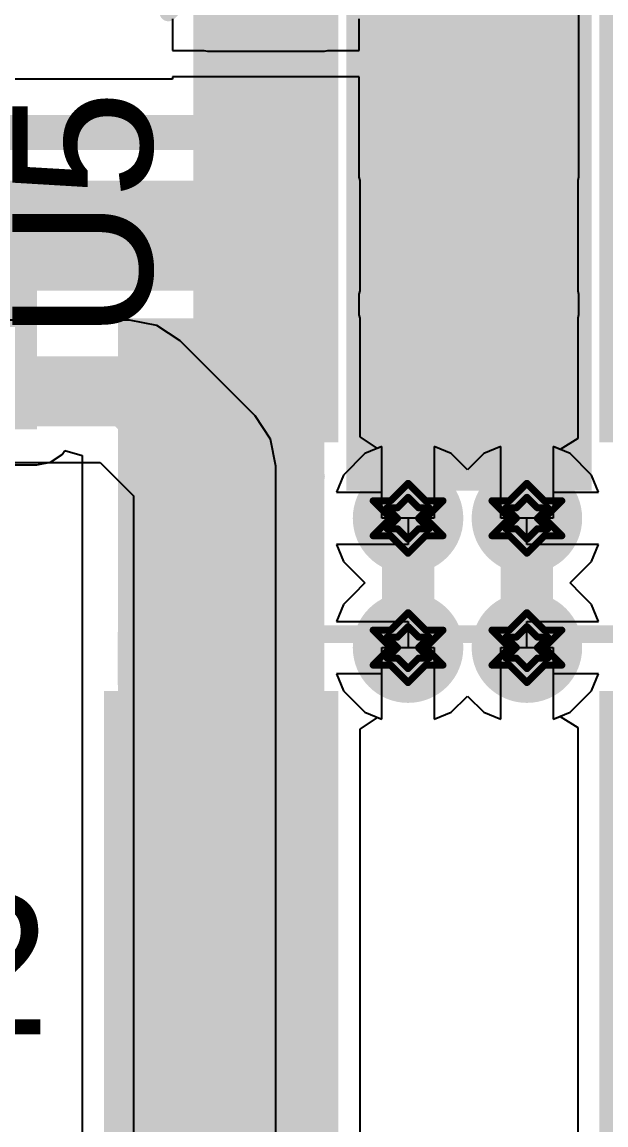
# Model space of a CAD drawing. Header units: inches. Extents: x -18 to 237, y -41 to 211.
# Drawn here: x 34.13 to 38.38, y 68.26 to 76.27 of the extents above; entities that cross this region are included whole.
import ezdxf

# ---------------------------------------------------------------- set-up
doc = ezdxf.new("R2010")
doc.units = ezdxf.units.IN
for name, color, linetype in [('Bottom Layer', 5, 'Continuous'), ('Bottom Solder', 6, 'Continuous'), ('Drill Drawing', 1, 'Continuous'), ('Top Layer', 1, 'Continuous'), ('Top Overlay', 2, 'Continuous'), ('Top Paste', 8, 'Continuous'), ('Top Solder', 216, 'Continuous'), ('Via Holes', 16, 'Continuous')]:
    doc.layers.add(name, color=color, linetype=linetype)
doc.styles.add('Arial', font='', dxfattribs={"height": 0.2})
doc.styles.get('Arial').set_extended_font_data('Arial')

# ---------------------------------------------------------------- blocks, each defined once
blk = doc.blocks.new('DFN_14_3_4__31')
at = {"layer": 'Top Layer'}
for points in [[(-0.79, 2), (0.79, 2), (0.79, -2), (-0.79, -2)], [(-1.9, 1.65), (-1.05, 1.65), (-1.05, 1.35), (-1.9, 1.35)], [(1.05, 1.65), (1.9, 1.65), (1.9, 1.35), (1.05, 1.35)], [(-1.9, 1.15), (-1.05, 1.15), (-1.05, 0.85), (-1.9, 0.85)], [(1.05, 1.15), (1.9, 1.15), (1.9, 0.85), (1.05, 0.85)], [(-1.9, 0.65), (-1.05, 0.65), (-1.05, 0.35), (-1.9, 0.35)], [(1.05, 0.65), (1.9, 0.65), (1.9, 0.35), (1.05, 0.35)], [(-1.9, 0.15), (-1.05, 0.15), (-1.05, -0.15), (-1.9, -0.15)], [(1.05, 0.15), (1.9, 0.15), (1.9, -0.15), (1.05, -0.15)], [(-1.9, -0.35), (-1.05, -0.35), (-1.05, -0.65), (-1.9, -0.65)], [(1.05, -0.35), (1.9, -0.35), (1.9, -0.65), (1.05, -0.65)], [(-1.9, -0.85), (-1.05, -0.85), (-1.05, -1.15), (-1.9, -1.15)], [(1.05, -0.85), (1.9, -0.85), (1.9, -1.15), (1.05, -1.15)], [(-1.9, -1.35), (-1.05, -1.35), (-1.05, -1.65), (-1.9, -1.65)], [(1.05, -1.35), (1.9, -1.35), (1.9, -1.65), (1.05, -1.65)]]:
    blk.add_hatch(color=1, dxfattribs=at).paths.add_polyline_path(points)
at = {"layer": 'Top Paste'}
for points in [[(-1.9, 1.65), (-1.05, 1.65), (-1.05, 1.35), (-1.9, 1.35)], [(1.05, 1.65), (1.9, 1.65), (1.9, 1.35), (1.05, 1.35)], [(-1.9, 1.15), (-1.05, 1.15), (-1.05, 0.85), (-1.9, 0.85)], [(1.05, 1.15), (1.9, 1.15), (1.9, 0.85), (1.05, 0.85)], [(-1.9, 0.65), (-1.05, 0.65), (-1.05, 0.35), (-1.9, 0.35)], [(1.05, 0.65), (1.9, 0.65), (1.9, 0.35), (1.05, 0.35)], [(-1.9, 0.15), (-1.05, 0.15), (-1.05, -0.15), (-1.9, -0.15)], [(1.05, 0.15), (1.9, 0.15), (1.9, -0.15), (1.05, -0.15)], [(-1.9, -0.35), (-1.05, -0.35), (-1.05, -0.65), (-1.9, -0.65)], [(1.05, -0.35), (1.9, -0.35), (1.9, -0.65), (1.05, -0.65)], [(-1.9, -0.85), (-1.05, -0.85), (-1.05, -1.15), (-1.9, -1.15)], [(1.05, -0.85), (1.9, -0.85), (1.9, -1.15), (1.05, -1.15)], [(-1.9, -1.35), (-1.05, -1.35), (-1.05, -1.65), (-1.9, -1.65)], [(1.05, -1.35), (1.9, -1.35), (1.9, -1.65), (1.05, -1.65)]]:
    blk.add_hatch(color=8, dxfattribs=at).paths.add_polyline_path(points)
at = {"layer": 'Top Solder'}
for points in [[(-0.8916, 2.1016), (0.8916, 2.1016), (0.8916, -2.1016), (-0.8916, -2.1016)], [(-2.0016, 1.7516), (-0.9484, 1.7516), (-0.9484, 1.2484), (-2.0016, 1.2484)], [(0.9484, 1.7516), (2.0016, 1.7516), (2.0016, 1.2484), (0.9484, 1.2484)], [(-2.0016, 1.2516), (-0.9484, 1.2516), (-0.9484, 0.7484), (-2.0016, 0.7484)], [(0.9484, 1.2516), (2.0016, 1.2516), (2.0016, 0.7484), (0.9484, 0.7484)], [(-2.0016, 0.7516), (-0.9484, 0.7516), (-0.9484, 0.2484), (-2.0016, 0.2484)], [(0.9484, 0.7516), (2.0016, 0.7516), (2.0016, 0.2484), (0.9484, 0.2484)], [(-2.0016, 0.2516), (-0.9484, 0.2516), (-0.9484, -0.2516), (-2.0016, -0.2516)], [(0.9484, 0.2516), (2.0016, 0.2516), (2.0016, -0.2516), (0.9484, -0.2516)], [(-2.0016, -0.2484), (-0.9484, -0.2484), (-0.9484, -0.7516), (-2.0016, -0.7516)], [(0.9484, -0.2484), (2.0016, -0.2484), (2.0016, -0.7516), (0.9484, -0.7516)], [(-2.0016, -0.7484), (-0.9484, -0.7484), (-0.9484, -1.2516), (-2.0016, -1.2516)], [(0.9484, -0.7484), (2.0016, -0.7484), (2.0016, -1.2516), (0.9484, -1.2516)], [(-2.0016, -1.2484), (-0.9484, -1.2484), (-0.9484, -1.7516), (-2.0016, -1.7516)], [(0.9484, -1.2484), (2.0016, -1.2484), (2.0016, -1.7516), (0.9484, -1.7516)]]:
    blk.add_hatch(color=216, dxfattribs=at).paths.add_polyline_path(points)
at = {"layer": 'Top Overlay'}
for points in [[(-1.5, 2, 0.127, 0.127, 0), (-1.11, 2, 0.127, 0.127, 0)], [(-1.5, 1.8288, 0.127, 0.127, 0), (-1.5, 2, 0.127, 0.127, 0)], [(1.11, 2, 0.127, 0.127, 0), (1.5, 2, 0.127, 0.127, 0)], [(1.5, 1.8288, 0.127, 0.127, 0), (1.5, 2, 0.127, 0.127, 0)], [(-2.1844, 1.3716, 0.127, 0.127, 0), (-2.1844, 1.6256, 0.127, 0.127, 0)], [(-2.1844, 1.6256, 0.127, 0.127, 0), (-2.0574, 1.4986, 0.127, 0.127, 0)], [(-2.1844, 1.3716, 0.127, 0.127, 0), (-2.0574, 1.4986, 0.127, 0.127, 0)], [(-1.5, -2, 0.127, 0.127, 0), (-1.5, -1.8288, 0.127, 0.127, 0)], [(1.5, -2, 0.127, 0.127, 0), (1.5, -1.8288, 0.127, 0.127, 0)], [(-1.5, -2, 0.127, 0.127, 0), (-1.11, -2, 0.127, 0.127, 0)], [(1.11, -2, 0.127, 0.127, 0), (1.5, -2, 0.127, 0.127, 0)]]:
    blk.add_lwpolyline(points, format="xyseb", dxfattribs=at)
for points in [[(-1.5317, 2, 0.0635, 0.0635, 1), (-1.4682, 2, 0.0635, 0.0635, 1)], [(-1.5317, 2, 0.0635, 0.0635, 1), (-1.4682, 2, 0.0635, 0.0635, 1)], [(-1.1418, 2, 0.0635, 0.0635, 1), (-1.0783, 2, 0.0635, 0.0635, 1)], [(1.0783, 2, 0.0635, 0.0635, 1), (1.1418, 2, 0.0635, 0.0635, 1)], [(1.4682, 2, 0.0635, 0.0635, 1), (1.5317, 2, 0.0635, 0.0635, 1)], [(1.4682, 2, 0.0635, 0.0635, 1), (1.5317, 2, 0.0635, 0.0635, 1)], [(-1.5317, 1.8288, 0.0635, 0.0635, 1), (-1.4682, 1.8288, 0.0635, 0.0635, 1)], [(1.4682, 1.8288, 0.0635, 0.0635, 1), (1.5317, 1.8288, 0.0635, 0.0635, 1)], [(-2.2161, 1.6256, 0.0635, 0.0635, 1), (-2.1526, 1.6256, 0.0635, 0.0635, 1)], [(-2.2161, 1.6256, 0.0635, 0.0635, 1), (-2.1526, 1.6256, 0.0635, 0.0635, 1)], [(-2.0892, 1.4986, 0.0635, 0.0635, 1), (-2.0257, 1.4986, 0.0635, 0.0635, 1)], [(-2.0892, 1.4986, 0.0635, 0.0635, 1), (-2.0257, 1.4986, 0.0635, 0.0635, 1)], [(-2.2161, 1.3716, 0.0635, 0.0635, 1), (-2.1526, 1.3716, 0.0635, 0.0635, 1)], [(-2.2161, 1.3716, 0.0635, 0.0635, 1), (-2.1526, 1.3716, 0.0635, 0.0635, 1)], [(-1.5317, -1.8288, 0.0635, 0.0635, 1), (-1.4682, -1.8288, 0.0635, 0.0635, 1)], [(1.4682, -1.8288, 0.0635, 0.0635, 1), (1.5317, -1.8288, 0.0635, 0.0635, 1)], [(-1.5317, -2, 0.0635, 0.0635, 1), (-1.4682, -2, 0.0635, 0.0635, 1)], [(-1.5317, -2, 0.0635, 0.0635, 1), (-1.4682, -2, 0.0635, 0.0635, 1)], [(-1.1418, -2, 0.0635, 0.0635, 1), (-1.0783, -2, 0.0635, 0.0635, 1)], [(1.0783, -2, 0.0635, 0.0635, 1), (1.1418, -2, 0.0635, 0.0635, 1)], [(1.4682, -2, 0.0635, 0.0635, 1), (1.5317, -2, 0.0635, 0.0635, 1)], [(1.4682, -2, 0.0635, 0.0635, 1), (1.5317, -2, 0.0635, 0.0635, 1)]]:
    blk.add_lwpolyline(points, format="xyseb", close=True, dxfattribs=at)
blk = doc.blocks.new('NRS5024T2R2NMGJ_101')
at = {"layer": 'Top Layer'}
for points in [[(-2.55, 2), (-1.05, 2), (-1.05, -2), (-2.55, -2)], [(1.05, 2), (2.55, 2), (2.55, -2), (1.05, -2)]]:
    blk.add_hatch(color=1, dxfattribs=at).paths.add_polyline_path(points)
at = {"layer": 'Top Paste'}
for points in [[(-2.55, 2), (-1.05, 2), (-1.05, -2), (-2.55, -2)], [(1.05, 2), (2.55, 2), (2.55, -2), (1.05, -2)]]:
    blk.add_hatch(color=8, dxfattribs=at).paths.add_polyline_path(points)
at = {"layer": 'Top Solder'}
for points in [[(-2.6516, 2.1016), (-0.9484, 2.1016), (-0.9484, -2.1016), (-2.6516, -2.1016)], [(0.9484, 2.1016), (2.6516, 2.1016), (2.6516, -2.1016), (0.9484, -2.1016)]]:
    blk.add_hatch(color=216, dxfattribs=at).paths.add_polyline_path(points)
at = {"layer": 'Top Overlay'}
for points in [[(-2.5146, 2.5146, 0.127, 0.127, 0), (-2.5146, 2.159, 0.127, 0.127, 0)], [(2.4892, 2.5146, 0.127, 0.127, 0), (-2.5146, 2.5146, 0.127, 0.127, 0)], [(2.4892, 2.5146, 0.127, 0.127, 0), (2.4892, 2.159, 0.127, 0.127, 0)], [(-2.5146, -2.159, 0.127, 0.127, 0), (-2.5146, -2.5146, 0.127, 0.127, 0)], [(2.4892, -2.159, 0.127, 0.127, 0), (2.4892, -2.5146, 0.127, 0.127, 0)], [(2.4892, -2.5146, 0.127, 0.127, 0), (-2.5146, -2.5146, 0.127, 0.127, 0)]]:
    blk.add_lwpolyline(points, format="xyseb", dxfattribs=at)
for points in [[(-2.5463, 2.5146, 0.0635, 0.0635, 1), (-2.4829, 2.5146, 0.0635, 0.0635, 1)], [(-2.5463, 2.5146, 0.0635, 0.0635, 1), (-2.4829, 2.5146, 0.0635, 0.0635, 1)], [(2.4575, 2.5146, 0.0635, 0.0635, 1), (2.521, 2.5146, 0.0635, 0.0635, 1)], [(2.4575, 2.5146, 0.0635, 0.0635, 1), (2.521, 2.5146, 0.0635, 0.0635, 1)], [(-2.5463, 2.159, 0.0635, 0.0635, 1), (-2.4829, 2.159, 0.0635, 0.0635, 1)], [(2.4575, 2.159, 0.0635, 0.0635, 1), (2.521, 2.159, 0.0635, 0.0635, 1)], [(-2.5463, -2.159, 0.0635, 0.0635, 1), (-2.4829, -2.159, 0.0635, 0.0635, 1)], [(2.4575, -2.159, 0.0635, 0.0635, 1), (2.521, -2.159, 0.0635, 0.0635, 1)], [(-2.5463, -2.5146, 0.0635, 0.0635, 1), (-2.4829, -2.5146, 0.0635, 0.0635, 1)], [(-2.5463, -2.5146, 0.0635, 0.0635, 1), (-2.4829, -2.5146, 0.0635, 0.0635, 1)], [(2.4575, -2.5146, 0.0635, 0.0635, 1), (2.521, -2.5146, 0.0635, 0.0635, 1)], [(2.4575, -2.5146, 0.0635, 0.0635, 1), (2.521, -2.5146, 0.0635, 0.0635, 1)]]:
    blk.add_lwpolyline(points, format="xyseb", close=True, dxfattribs=at)

msp = doc.modelspace()

# ---------------------------------------------------------------- hatches: boundary and pattern name
at = {"layer": 'Bottom Layer'}
h = msp.add_hatch(color=5, dxfattribs=at)
edge = h.paths.add_edge_path()
edge.add_arc((36.937, 72.6635), 0.3, 0, 360)
h = msp.add_hatch(color=5, dxfattribs=at)
edge = h.paths.add_edge_path()
edge.add_arc((37.8006, 72.6635), 0.3, 0, 360)
h = msp.add_hatch(color=5, dxfattribs=at)
edge = h.paths.add_edge_path()
edge.add_arc((36.937, 71.7237), 0.3, 0, 360)
h = msp.add_hatch(color=5, dxfattribs=at)
edge = h.paths.add_edge_path()
edge.add_arc((37.8006, 71.7237), 0.3, 0, 360)
at = {"layer": 'Bottom Solder'}
h = msp.add_hatch(color=6, dxfattribs=at)
edge = h.paths.add_edge_path()
edge.add_arc((36.937, 72.6635), 0.4016, 0, 360)
h = msp.add_hatch(color=6, dxfattribs=at)
edge = h.paths.add_edge_path()
edge.add_arc((37.8006, 72.6635), 0.4016, 0, 360)
h = msp.add_hatch(color=6, dxfattribs=at)
edge = h.paths.add_edge_path()
edge.add_arc((36.937, 71.7237), 0.4016, 0, 360)
h = msp.add_hatch(color=6, dxfattribs=at)
edge = h.paths.add_edge_path()
edge.add_arc((37.8006, 71.7237), 0.4016, 0, 360)
at = {"layer": 'Top Layer'}
for points in [[(28.4802, 73.9345), (34.2392, 73.9345), (34.2392, 75.1169), (28.4802, 75.1169)], [(31.8897, 74.3169), (36.3288, 74.3169), (36.3288, 75.1169), (31.8897, 75.1169)], [(23.0978, 73.3097), (34.2392, 73.3097), (34.2392, 74.7684), (23.0978, 74.7684)], [(34.8288, 67.3071), (36.3288, 67.3071), (36.3288, 74.1169), (34.8288, 74.1169)]]:
    msp.add_hatch(color=1, dxfattribs=at).paths.add_polyline_path(points)
h = msp.add_hatch(color=1, dxfattribs=at)
edge = h.paths.add_edge_path()
edge.add_arc((36.937, 72.6635), 0.3, 0, 360)
h = msp.add_hatch(color=1, dxfattribs=at)
edge = h.paths.add_edge_path()
edge.add_arc((37.8006, 72.6635), 0.3, 0, 360)
h = msp.add_hatch(color=1, dxfattribs=at)
edge = h.paths.add_edge_path()
edge.add_arc((36.937, 71.7237), 0.3, 0, 360)
h = msp.add_hatch(color=1, dxfattribs=at)
edge = h.paths.add_edge_path()
edge.add_arc((37.8006, 71.7237), 0.3, 0, 360)
at = {"layer": 'Top Solder'}
h = msp.add_hatch(color=216, dxfattribs=at)
edge = h.paths.add_edge_path()
edge.add_arc((36.937, 72.6635), 0.4016, 0, 360)
h = msp.add_hatch(color=216, dxfattribs=at)
edge = h.paths.add_edge_path()
edge.add_arc((37.8006, 72.6635), 0.4016, 0, 360)
h = msp.add_hatch(color=216, dxfattribs=at)
edge = h.paths.add_edge_path()
edge.add_arc((36.937, 71.7237), 0.4016, 0, 360)
h = msp.add_hatch(color=216, dxfattribs=at)
edge = h.paths.add_edge_path()
edge.add_arc((37.8006, 71.7237), 0.4016, 0, 360)
at = {"layer": 'Via Holes'}
h = msp.add_hatch(color=7, dxfattribs=at)
edge = h.paths.add_edge_path()
edge.add_arc((36.937, 72.6635), 0.15, 0, 360)
h = msp.add_hatch(color=7, dxfattribs=at)
edge = h.paths.add_edge_path()
edge.add_arc((37.8006, 72.6635), 0.15, 0, 360)
h = msp.add_hatch(color=7, dxfattribs=at)
edge = h.paths.add_edge_path()
edge.add_arc((36.937, 71.7237), 0.15, 0, 360)
h = msp.add_hatch(color=7, dxfattribs=at)
edge = h.paths.add_edge_path()
edge.add_arc((37.8006, 71.7237), 0.15, 0, 360)

# ---------------------------------------------------------------- linework, layer by layer
at = {"layer": 'Bottom Layer'}
for p, q in [((34.9136, 74.1039), (30.9538, 74.1039)), ((35.1118, 74.0645), (34.9136, 74.1039)), ((35.2799, 73.9522), (35.1118, 74.0645)), ((35.8247, 73.4074), (35.2799, 73.9522)), ((35.9369, 73.2394), (35.8247, 73.4074)), ((35.9764, 73.0412), (35.9369, 73.2394)), ((36.7465, 73.1842), (36.6232, 73.1331)), ((36.7465, 72.854), (36.7465, 73.1842)), ((37.2508, 73.1331), (37.1275, 73.1842)), ((37.1275, 73.1842), (37.1275, 72.6635)), ((37.6101, 73.1842), (37.4868, 73.1331)), ((37.6101, 72.6635), (37.6101, 73.1842)), ((38.1144, 73.1331), (37.9911, 73.1842)), ((37.9911, 73.1842), (37.9911, 72.854)), ((36.6232, 73.1331), (36.4673, 72.9773)), ((37.3688, 73.0152), (37.2508, 73.1331)), ((37.4868, 73.1331), (37.3688, 73.0152)), ((38.2703, 72.9773), (38.1144, 73.1331)), ((30.9538, 73.068), (34.6991, 73.068)), ((34.6991, 73.068), (34.9405, 72.8266)), ((35.9764, 67.5021), (35.9764, 73.0412)), ((36.4673, 72.9773), (36.4163, 72.854)), ((38.3213, 72.854), (38.2703, 72.9773)), ((36.4163, 72.854), (36.7465, 72.854)), ((37.9911, 72.854), (38.3213, 72.854)), ((34.9405, 72.8266), (34.9405, 67.2876)), ((37.1275, 72.6635), (36.937, 72.6635)), ((36.937, 72.6635), (36.937, 72.473)), ((37.8006, 72.6635), (37.6101, 72.6635)), ((37.8006, 72.473), (37.8006, 72.6635)), ((36.937, 72.473), (36.4163, 72.473)), ((36.4163, 72.473), (36.4673, 72.3497)), ((38.3213, 72.473), (37.8006, 72.473)), ((38.2703, 72.3497), (38.3213, 72.473)), ((36.4673, 72.3497), (36.5405, 72.2766)), ((38.1971, 72.2766), (38.2703, 72.3497)), ((36.5405, 72.2766), (36.6229, 72.1936)), ((38.1147, 72.1936), (38.1971, 72.2766)), ((36.6229, 72.1936), (36.5405, 72.1106)), ((38.1971, 72.1106), (38.1147, 72.1936)), ((36.5405, 72.1106), (36.4673, 72.0375)), ((38.2703, 72.0375), (38.1971, 72.1106)), ((36.4673, 72.0375), (36.4163, 71.9142)), ((38.3213, 71.9142), (38.2703, 72.0375)), ((36.4163, 71.9142), (36.937, 71.9142)), ((36.937, 71.9142), (36.937, 71.7237)), ((37.8006, 71.7237), (37.8006, 71.9142)), ((37.8006, 71.9142), (38.3213, 71.9142)), ((36.937, 71.7237), (37.1275, 71.7237)), ((37.1275, 71.7237), (37.1275, 71.2029)), ((37.6101, 71.2029), (37.6101, 71.7237)), ((37.6101, 71.7237), (37.8006, 71.7237)), ((36.7465, 71.5332), (36.4163, 71.5332)), ((36.4163, 71.5332), (36.4673, 71.4099)), ((36.7465, 71.2029), (36.7465, 71.5332)), ((38.3213, 71.5332), (37.9911, 71.5332)), ((37.9911, 71.5332), (37.9911, 71.2029)), ((38.2703, 71.4099), (38.3213, 71.5332)), ((36.4673, 71.4099), (36.6232, 71.254)), ((38.1144, 71.254), (38.2703, 71.4099)), ((37.2508, 71.254), (37.3688, 71.372)), ((37.3688, 71.372), (37.4868, 71.254)), ((36.6232, 71.254), (36.7465, 71.2029)), ((37.1275, 71.2029), (37.2508, 71.254)), ((37.4868, 71.254), (37.6101, 71.2029)), ((37.9911, 71.2029), (38.1144, 71.254))]:
    msp.add_line(p, q, dxfattribs=at)
for points in [[(30.7566, 73.5859, 0.508, 0.508, 0), (34.9136, 73.5859, 0.508, 0.508, 0)], [(34.9136, 73.5859, 0.508, 0.508, 0), (35.4584, 73.0412, 0.508, 0.508, 0)], [(35.4584, 67.2876, 0.508, 0.508, 0), (35.4584, 73.0412, 0.508, 0.508, 0)]]:
    msp.add_lwpolyline(points, format="xyseb", dxfattribs=at)
for points in [[(34.7866, 73.5859, 0.254, 0.254, 1), (35.0406, 73.5859, 0.254, 0.254, 1)], [(34.7866, 73.5859, 0.254, 0.254, 1), (35.0406, 73.5859, 0.254, 0.254, 1)], [(35.3314, 73.0412, 0.254, 0.254, 1), (35.5854, 73.0412, 0.254, 0.254, 1)], [(35.3314, 73.0412, 0.254, 0.254, 1), (35.5854, 73.0412, 0.254, 0.254, 1)]]:
    msp.add_lwpolyline(points, format="xyseb", close=True, dxfattribs=at)
at = {"layer": 'Drill Drawing'}
for points in [[(36.81, 72.7905, 0.0508, 0.0508, 0), (36.937, 72.9175, 0.0508, 0.0508, 0)], [(36.937, 72.9175, 0.0508, 0.0508, 0), (37.064, 72.7905, 0.0508, 0.0508, 0)], [(37.6736, 72.7905, 0.0508, 0.0508, 0), (37.8006, 72.9175, 0.0508, 0.0508, 0)], [(37.8006, 72.9175, 0.0508, 0.0508, 0), (37.9276, 72.7905, 0.0508, 0.0508, 0)], [(36.683, 72.7905, 0.0508, 0.0508, 0), (36.81, 72.6635, 0.0508, 0.0508, 0)], [(36.683, 72.7905, 0.0508, 0.0508, 0), (36.81, 72.7905, 0.0508, 0.0508, 0)], [(36.8608, 72.7397, 0.0508, 0.0508, 0), (36.937, 72.8159, 0.0508, 0.0508, 0)], [(36.937, 72.8159, 0.0508, 0.0508, 0), (37.0132, 72.7397, 0.0508, 0.0508, 0)], [(37.064, 72.7905, 0.0508, 0.0508, 0), (37.191, 72.7905, 0.0508, 0.0508, 0)], [(37.064, 72.6635, 0.0508, 0.0508, 0), (37.191, 72.7905, 0.0508, 0.0508, 0)], [(37.5466, 72.7905, 0.0508, 0.0508, 0), (37.6736, 72.6635, 0.0508, 0.0508, 0)], [(37.5466, 72.7905, 0.0508, 0.0508, 0), (37.6736, 72.7905, 0.0508, 0.0508, 0)], [(37.7244, 72.7397, 0.0508, 0.0508, 0), (37.8006, 72.8159, 0.0508, 0.0508, 0)], [(37.8006, 72.8159, 0.0508, 0.0508, 0), (37.8768, 72.7397, 0.0508, 0.0508, 0)], [(37.9276, 72.7905, 0.0508, 0.0508, 0), (38.0546, 72.7905, 0.0508, 0.0508, 0)], [(37.9276, 72.6635, 0.0508, 0.0508, 0), (38.0546, 72.7905, 0.0508, 0.0508, 0)], [(36.683, 72.5365, 0.0508, 0.0508, 0), (36.81, 72.6635, 0.0508, 0.0508, 0)], [(36.7846, 72.7397, 0.0508, 0.0508, 0), (36.8608, 72.6635, 0.0508, 0.0508, 0)], [(36.7846, 72.7397, 0.0508, 0.0508, 0), (36.8608, 72.7397, 0.0508, 0.0508, 0)], [(36.7846, 72.5873, 0.0508, 0.0508, 0), (36.8608, 72.6635, 0.0508, 0.0508, 0)], [(37.0132, 72.7397, 0.0508, 0.0508, 0), (37.0894, 72.7397, 0.0508, 0.0508, 0)], [(37.0132, 72.6635, 0.0508, 0.0508, 0), (37.0894, 72.7397, 0.0508, 0.0508, 0)], [(37.0132, 72.6635, 0.0508, 0.0508, 0), (37.0894, 72.5873, 0.0508, 0.0508, 0)], [(37.064, 72.6635, 0.0508, 0.0508, 0), (37.191, 72.5365, 0.0508, 0.0508, 0)], [(37.5466, 72.5365, 0.0508, 0.0508, 0), (37.6736, 72.6635, 0.0508, 0.0508, 0)], [(37.6482, 72.7397, 0.0508, 0.0508, 0), (37.7244, 72.6635, 0.0508, 0.0508, 0)], [(37.6482, 72.7397, 0.0508, 0.0508, 0), (37.7244, 72.7397, 0.0508, 0.0508, 0)], [(37.6482, 72.5873, 0.0508, 0.0508, 0), (37.7244, 72.6635, 0.0508, 0.0508, 0)], [(37.8768, 72.7397, 0.0508, 0.0508, 0), (37.953, 72.7397, 0.0508, 0.0508, 0)], [(37.8768, 72.6635, 0.0508, 0.0508, 0), (37.953, 72.7397, 0.0508, 0.0508, 0)], [(37.8768, 72.6635, 0.0508, 0.0508, 0), (37.953, 72.5873, 0.0508, 0.0508, 0)], [(37.9276, 72.6635, 0.0508, 0.0508, 0), (38.0546, 72.5365, 0.0508, 0.0508, 0)], [(36.7846, 72.5873, 0.0508, 0.0508, 0), (36.8608, 72.5873, 0.0508, 0.0508, 0)], [(36.8608, 72.5873, 0.0508, 0.0508, 0), (36.937, 72.5111, 0.0508, 0.0508, 0)], [(36.937, 72.5111, 0.0508, 0.0508, 0), (37.0132, 72.5873, 0.0508, 0.0508, 0)], [(37.0132, 72.5873, 0.0508, 0.0508, 0), (37.0894, 72.5873, 0.0508, 0.0508, 0)], [(37.6482, 72.5873, 0.0508, 0.0508, 0), (37.7244, 72.5873, 0.0508, 0.0508, 0)], [(37.7244, 72.5873, 0.0508, 0.0508, 0), (37.8006, 72.5111, 0.0508, 0.0508, 0)], [(37.8006, 72.5111, 0.0508, 0.0508, 0), (37.8768, 72.5873, 0.0508, 0.0508, 0)], [(37.8768, 72.5873, 0.0508, 0.0508, 0), (37.953, 72.5873, 0.0508, 0.0508, 0)], [(36.683, 72.5365, 0.0508, 0.0508, 0), (36.81, 72.5365, 0.0508, 0.0508, 0)], [(36.81, 72.5365, 0.0508, 0.0508, 0), (36.937, 72.4095, 0.0508, 0.0508, 0)], [(36.937, 72.4095, 0.0508, 0.0508, 0), (37.064, 72.5365, 0.0508, 0.0508, 0)], [(37.064, 72.5365, 0.0508, 0.0508, 0), (37.191, 72.5365, 0.0508, 0.0508, 0)], [(37.5466, 72.5365, 0.0508, 0.0508, 0), (37.6736, 72.5365, 0.0508, 0.0508, 0)], [(37.6736, 72.5365, 0.0508, 0.0508, 0), (37.8006, 72.4095, 0.0508, 0.0508, 0)], [(37.8006, 72.4095, 0.0508, 0.0508, 0), (37.9276, 72.5365, 0.0508, 0.0508, 0)], [(37.9276, 72.5365, 0.0508, 0.0508, 0), (38.0546, 72.5365, 0.0508, 0.0508, 0)], [(36.81, 71.8507, 0.0508, 0.0508, 0), (36.937, 71.9777, 0.0508, 0.0508, 0)], [(36.937, 71.9777, 0.0508, 0.0508, 0), (37.064, 71.8507, 0.0508, 0.0508, 0)], [(37.6736, 71.8507, 0.0508, 0.0508, 0), (37.8006, 71.9777, 0.0508, 0.0508, 0)], [(37.8006, 71.9777, 0.0508, 0.0508, 0), (37.9276, 71.8507, 0.0508, 0.0508, 0)], [(36.8608, 71.7999, 0.0508, 0.0508, 0), (36.937, 71.8761, 0.0508, 0.0508, 0)], [(36.937, 71.8761, 0.0508, 0.0508, 0), (37.0132, 71.7999, 0.0508, 0.0508, 0)], [(37.7244, 71.7999, 0.0508, 0.0508, 0), (37.8006, 71.8761, 0.0508, 0.0508, 0)], [(37.8006, 71.8761, 0.0508, 0.0508, 0), (37.8768, 71.7999, 0.0508, 0.0508, 0)], [(36.683, 71.8507, 0.0508, 0.0508, 0), (36.81, 71.7237, 0.0508, 0.0508, 0)], [(36.683, 71.8507, 0.0508, 0.0508, 0), (36.81, 71.8507, 0.0508, 0.0508, 0)], [(36.7846, 71.7999, 0.0508, 0.0508, 0), (36.8608, 71.7237, 0.0508, 0.0508, 0)], [(36.7846, 71.7999, 0.0508, 0.0508, 0), (36.8608, 71.7999, 0.0508, 0.0508, 0)], [(37.0132, 71.7999, 0.0508, 0.0508, 0), (37.0894, 71.7999, 0.0508, 0.0508, 0)], [(37.0132, 71.7237, 0.0508, 0.0508, 0), (37.0894, 71.7999, 0.0508, 0.0508, 0)], [(37.064, 71.8507, 0.0508, 0.0508, 0), (37.191, 71.8507, 0.0508, 0.0508, 0)], [(37.064, 71.7237, 0.0508, 0.0508, 0), (37.191, 71.8507, 0.0508, 0.0508, 0)], [(37.5466, 71.8507, 0.0508, 0.0508, 0), (37.6736, 71.7237, 0.0508, 0.0508, 0)], [(37.5466, 71.8507, 0.0508, 0.0508, 0), (37.6736, 71.8507, 0.0508, 0.0508, 0)], [(37.6482, 71.7999, 0.0508, 0.0508, 0), (37.7244, 71.7237, 0.0508, 0.0508, 0)], [(37.6482, 71.7999, 0.0508, 0.0508, 0), (37.7244, 71.7999, 0.0508, 0.0508, 0)], [(37.8768, 71.7999, 0.0508, 0.0508, 0), (37.953, 71.7999, 0.0508, 0.0508, 0)], [(37.8768, 71.7237, 0.0508, 0.0508, 0), (37.953, 71.7999, 0.0508, 0.0508, 0)], [(37.9276, 71.8507, 0.0508, 0.0508, 0), (38.0546, 71.8507, 0.0508, 0.0508, 0)], [(37.9276, 71.7237, 0.0508, 0.0508, 0), (38.0546, 71.8507, 0.0508, 0.0508, 0)], [(36.683, 71.5967, 0.0508, 0.0508, 0), (36.81, 71.7237, 0.0508, 0.0508, 0)], [(36.7846, 71.6475, 0.0508, 0.0508, 0), (36.8608, 71.7237, 0.0508, 0.0508, 0)], [(37.0132, 71.7237, 0.0508, 0.0508, 0), (37.0894, 71.6475, 0.0508, 0.0508, 0)], [(37.064, 71.7237, 0.0508, 0.0508, 0), (37.191, 71.5967, 0.0508, 0.0508, 0)], [(37.5466, 71.5967, 0.0508, 0.0508, 0), (37.6736, 71.7237, 0.0508, 0.0508, 0)], [(37.6482, 71.6475, 0.0508, 0.0508, 0), (37.7244, 71.7237, 0.0508, 0.0508, 0)], [(37.8768, 71.7237, 0.0508, 0.0508, 0), (37.953, 71.6475, 0.0508, 0.0508, 0)], [(37.9276, 71.7237, 0.0508, 0.0508, 0), (38.0546, 71.5967, 0.0508, 0.0508, 0)], [(36.7846, 71.6475, 0.0508, 0.0508, 0), (36.8608, 71.6475, 0.0508, 0.0508, 0)], [(36.8608, 71.6475, 0.0508, 0.0508, 0), (36.937, 71.5713, 0.0508, 0.0508, 0)], [(36.937, 71.5713, 0.0508, 0.0508, 0), (37.0132, 71.6475, 0.0508, 0.0508, 0)], [(37.0132, 71.6475, 0.0508, 0.0508, 0), (37.0894, 71.6475, 0.0508, 0.0508, 0)], [(37.6482, 71.6475, 0.0508, 0.0508, 0), (37.7244, 71.6475, 0.0508, 0.0508, 0)], [(37.7244, 71.6475, 0.0508, 0.0508, 0), (37.8006, 71.5713, 0.0508, 0.0508, 0)], [(37.8006, 71.5713, 0.0508, 0.0508, 0), (37.8768, 71.6475, 0.0508, 0.0508, 0)], [(37.8768, 71.6475, 0.0508, 0.0508, 0), (37.953, 71.6475, 0.0508, 0.0508, 0)], [(36.683, 71.5967, 0.0508, 0.0508, 0), (36.81, 71.5967, 0.0508, 0.0508, 0)], [(36.81, 71.5967, 0.0508, 0.0508, 0), (36.937, 71.4697, 0.0508, 0.0508, 0)], [(36.937, 71.4697, 0.0508, 0.0508, 0), (37.064, 71.5967, 0.0508, 0.0508, 0)], [(37.064, 71.5967, 0.0508, 0.0508, 0), (37.191, 71.5967, 0.0508, 0.0508, 0)], [(37.5466, 71.5967, 0.0508, 0.0508, 0), (37.6736, 71.5967, 0.0508, 0.0508, 0)], [(37.6736, 71.5967, 0.0508, 0.0508, 0), (37.8006, 71.4697, 0.0508, 0.0508, 0)], [(37.8006, 71.4697, 0.0508, 0.0508, 0), (37.9276, 71.5967, 0.0508, 0.0508, 0)], [(37.9276, 71.5967, 0.0508, 0.0508, 0), (38.0546, 71.5967, 0.0508, 0.0508, 0)]]:
    msp.add_lwpolyline(points, format="xyseb", dxfattribs=at)
for points in [[(36.9243, 72.9175, 0.0254, 0.0254, 1), (36.9497, 72.9175, 0.0254, 0.0254, 1)], [(36.9243, 72.9175, 0.0254, 0.0254, 1), (36.9497, 72.9175, 0.0254, 0.0254, 1)], [(37.7879, 72.9175, 0.0254, 0.0254, 1), (37.8133, 72.9175, 0.0254, 0.0254, 1)], [(37.7879, 72.9175, 0.0254, 0.0254, 1), (37.8133, 72.9175, 0.0254, 0.0254, 1)], [(36.6703, 72.7905, 0.0254, 0.0254, 1), (36.6957, 72.7905, 0.0254, 0.0254, 1)], [(36.6703, 72.7905, 0.0254, 0.0254, 1), (36.6957, 72.7905, 0.0254, 0.0254, 1)], [(36.7973, 72.7905, 0.0254, 0.0254, 1), (36.8227, 72.7905, 0.0254, 0.0254, 1)], [(36.7973, 72.7905, 0.0254, 0.0254, 1), (36.8227, 72.7905, 0.0254, 0.0254, 1)], [(36.9243, 72.8159, 0.0254, 0.0254, 1), (36.9497, 72.8159, 0.0254, 0.0254, 1)], [(36.9243, 72.8159, 0.0254, 0.0254, 1), (36.9497, 72.8159, 0.0254, 0.0254, 1)], [(37.0513, 72.7905, 0.0254, 0.0254, 1), (37.0767, 72.7905, 0.0254, 0.0254, 1)], [(37.0513, 72.7905, 0.0254, 0.0254, 1), (37.0767, 72.7905, 0.0254, 0.0254, 1)], [(37.1783, 72.7905, 0.0254, 0.0254, 1), (37.2037, 72.7905, 0.0254, 0.0254, 1)], [(37.1783, 72.7905, 0.0254, 0.0254, 1), (37.2037, 72.7905, 0.0254, 0.0254, 1)], [(37.5339, 72.7905, 0.0254, 0.0254, 1), (37.5593, 72.7905, 0.0254, 0.0254, 1)], [(37.5339, 72.7905, 0.0254, 0.0254, 1), (37.5593, 72.7905, 0.0254, 0.0254, 1)], [(37.6609, 72.7905, 0.0254, 0.0254, 1), (37.6863, 72.7905, 0.0254, 0.0254, 1)], [(37.6609, 72.7905, 0.0254, 0.0254, 1), (37.6863, 72.7905, 0.0254, 0.0254, 1)], [(37.7879, 72.8159, 0.0254, 0.0254, 1), (37.8133, 72.8159, 0.0254, 0.0254, 1)], [(37.7879, 72.8159, 0.0254, 0.0254, 1), (37.8133, 72.8159, 0.0254, 0.0254, 1)], [(37.9149, 72.7905, 0.0254, 0.0254, 1), (37.9403, 72.7905, 0.0254, 0.0254, 1)], [(37.9149, 72.7905, 0.0254, 0.0254, 1), (37.9403, 72.7905, 0.0254, 0.0254, 1)], [(38.0419, 72.7905, 0.0254, 0.0254, 1), (38.0673, 72.7905, 0.0254, 0.0254, 1)], [(38.0419, 72.7905, 0.0254, 0.0254, 1), (38.0673, 72.7905, 0.0254, 0.0254, 1)], [(36.7719, 72.7397, 0.0254, 0.0254, 1), (36.7973, 72.7397, 0.0254, 0.0254, 1)], [(36.7719, 72.7397, 0.0254, 0.0254, 1), (36.7973, 72.7397, 0.0254, 0.0254, 1)], [(36.7973, 72.6635, 0.0254, 0.0254, 1), (36.8227, 72.6635, 0.0254, 0.0254, 1)], [(36.7973, 72.6635, 0.0254, 0.0254, 1), (36.8227, 72.6635, 0.0254, 0.0254, 1)], [(36.8481, 72.7397, 0.0254, 0.0254, 1), (36.8735, 72.7397, 0.0254, 0.0254, 1)], [(36.8481, 72.7397, 0.0254, 0.0254, 1), (36.8735, 72.7397, 0.0254, 0.0254, 1)], [(36.8481, 72.6635, 0.0254, 0.0254, 1), (36.8735, 72.6635, 0.0254, 0.0254, 1)], [(36.8481, 72.6635, 0.0254, 0.0254, 1), (36.8735, 72.6635, 0.0254, 0.0254, 1)], [(37.0005, 72.7397, 0.0254, 0.0254, 1), (37.0259, 72.7397, 0.0254, 0.0254, 1)], [(37.0005, 72.7397, 0.0254, 0.0254, 1), (37.0259, 72.7397, 0.0254, 0.0254, 1)], [(37.0005, 72.6635, 0.0254, 0.0254, 1), (37.0259, 72.6635, 0.0254, 0.0254, 1)], [(37.0005, 72.6635, 0.0254, 0.0254, 1), (37.0259, 72.6635, 0.0254, 0.0254, 1)], [(37.0513, 72.6635, 0.0254, 0.0254, 1), (37.0767, 72.6635, 0.0254, 0.0254, 1)], [(37.0513, 72.6635, 0.0254, 0.0254, 1), (37.0767, 72.6635, 0.0254, 0.0254, 1)], [(37.0767, 72.7397, 0.0254, 0.0254, 1), (37.1021, 72.7397, 0.0254, 0.0254, 1)], [(37.0767, 72.7397, 0.0254, 0.0254, 1), (37.1021, 72.7397, 0.0254, 0.0254, 1)], [(37.6355, 72.7397, 0.0254, 0.0254, 1), (37.6609, 72.7397, 0.0254, 0.0254, 1)], [(37.6355, 72.7397, 0.0254, 0.0254, 1), (37.6609, 72.7397, 0.0254, 0.0254, 1)], [(37.6609, 72.6635, 0.0254, 0.0254, 1), (37.6863, 72.6635, 0.0254, 0.0254, 1)], [(37.6609, 72.6635, 0.0254, 0.0254, 1), (37.6863, 72.6635, 0.0254, 0.0254, 1)], [(37.7117, 72.7397, 0.0254, 0.0254, 1), (37.7371, 72.7397, 0.0254, 0.0254, 1)], [(37.7117, 72.7397, 0.0254, 0.0254, 1), (37.7371, 72.7397, 0.0254, 0.0254, 1)], [(37.7117, 72.6635, 0.0254, 0.0254, 1), (37.7371, 72.6635, 0.0254, 0.0254, 1)], [(37.7117, 72.6635, 0.0254, 0.0254, 1), (37.7371, 72.6635, 0.0254, 0.0254, 1)], [(37.8641, 72.7397, 0.0254, 0.0254, 1), (37.8895, 72.7397, 0.0254, 0.0254, 1)], [(37.8641, 72.7397, 0.0254, 0.0254, 1), (37.8895, 72.7397, 0.0254, 0.0254, 1)], [(37.8641, 72.6635, 0.0254, 0.0254, 1), (37.8895, 72.6635, 0.0254, 0.0254, 1)], [(37.8641, 72.6635, 0.0254, 0.0254, 1), (37.8895, 72.6635, 0.0254, 0.0254, 1)], [(37.9149, 72.6635, 0.0254, 0.0254, 1), (37.9403, 72.6635, 0.0254, 0.0254, 1)], [(37.9149, 72.6635, 0.0254, 0.0254, 1), (37.9403, 72.6635, 0.0254, 0.0254, 1)], [(37.9403, 72.7397, 0.0254, 0.0254, 1), (37.9657, 72.7397, 0.0254, 0.0254, 1)], [(37.9403, 72.7397, 0.0254, 0.0254, 1), (37.9657, 72.7397, 0.0254, 0.0254, 1)], [(36.7719, 72.5873, 0.0254, 0.0254, 1), (36.7973, 72.5873, 0.0254, 0.0254, 1)], [(36.7719, 72.5873, 0.0254, 0.0254, 1), (36.7973, 72.5873, 0.0254, 0.0254, 1)], [(36.8481, 72.5873, 0.0254, 0.0254, 1), (36.8735, 72.5873, 0.0254, 0.0254, 1)], [(36.8481, 72.5873, 0.0254, 0.0254, 1), (36.8735, 72.5873, 0.0254, 0.0254, 1)], [(37.0005, 72.5873, 0.0254, 0.0254, 1), (37.0259, 72.5873, 0.0254, 0.0254, 1)], [(37.0005, 72.5873, 0.0254, 0.0254, 1), (37.0259, 72.5873, 0.0254, 0.0254, 1)], [(37.0767, 72.5873, 0.0254, 0.0254, 1), (37.1021, 72.5873, 0.0254, 0.0254, 1)], [(37.0767, 72.5873, 0.0254, 0.0254, 1), (37.1021, 72.5873, 0.0254, 0.0254, 1)], [(37.6355, 72.5873, 0.0254, 0.0254, 1), (37.6609, 72.5873, 0.0254, 0.0254, 1)], [(37.6355, 72.5873, 0.0254, 0.0254, 1), (37.6609, 72.5873, 0.0254, 0.0254, 1)], [(37.7117, 72.5873, 0.0254, 0.0254, 1), (37.7371, 72.5873, 0.0254, 0.0254, 1)], [(37.7117, 72.5873, 0.0254, 0.0254, 1), (37.7371, 72.5873, 0.0254, 0.0254, 1)], [(37.8641, 72.5873, 0.0254, 0.0254, 1), (37.8895, 72.5873, 0.0254, 0.0254, 1)], [(37.8641, 72.5873, 0.0254, 0.0254, 1), (37.8895, 72.5873, 0.0254, 0.0254, 1)], [(37.9403, 72.5873, 0.0254, 0.0254, 1), (37.9657, 72.5873, 0.0254, 0.0254, 1)], [(37.9403, 72.5873, 0.0254, 0.0254, 1), (37.9657, 72.5873, 0.0254, 0.0254, 1)], [(36.6703, 72.5365, 0.0254, 0.0254, 1), (36.6957, 72.5365, 0.0254, 0.0254, 1)], [(36.6703, 72.5365, 0.0254, 0.0254, 1), (36.6957, 72.5365, 0.0254, 0.0254, 1)], [(36.7973, 72.5365, 0.0254, 0.0254, 1), (36.8227, 72.5365, 0.0254, 0.0254, 1)], [(36.7973, 72.5365, 0.0254, 0.0254, 1), (36.8227, 72.5365, 0.0254, 0.0254, 1)], [(36.9243, 72.5111, 0.0254, 0.0254, 1), (36.9497, 72.5111, 0.0254, 0.0254, 1)], [(36.9243, 72.5111, 0.0254, 0.0254, 1), (36.9497, 72.5111, 0.0254, 0.0254, 1)], [(37.0513, 72.5365, 0.0254, 0.0254, 1), (37.0767, 72.5365, 0.0254, 0.0254, 1)], [(37.0513, 72.5365, 0.0254, 0.0254, 1), (37.0767, 72.5365, 0.0254, 0.0254, 1)], [(37.1783, 72.5365, 0.0254, 0.0254, 1), (37.2037, 72.5365, 0.0254, 0.0254, 1)], [(37.1783, 72.5365, 0.0254, 0.0254, 1), (37.2037, 72.5365, 0.0254, 0.0254, 1)], [(37.5339, 72.5365, 0.0254, 0.0254, 1), (37.5593, 72.5365, 0.0254, 0.0254, 1)], [(37.5339, 72.5365, 0.0254, 0.0254, 1), (37.5593, 72.5365, 0.0254, 0.0254, 1)], [(37.6609, 72.5365, 0.0254, 0.0254, 1), (37.6863, 72.5365, 0.0254, 0.0254, 1)], [(37.6609, 72.5365, 0.0254, 0.0254, 1), (37.6863, 72.5365, 0.0254, 0.0254, 1)], [(37.7879, 72.5111, 0.0254, 0.0254, 1), (37.8133, 72.5111, 0.0254, 0.0254, 1)], [(37.7879, 72.5111, 0.0254, 0.0254, 1), (37.8133, 72.5111, 0.0254, 0.0254, 1)], [(37.9149, 72.5365, 0.0254, 0.0254, 1), (37.9403, 72.5365, 0.0254, 0.0254, 1)], [(37.9149, 72.5365, 0.0254, 0.0254, 1), (37.9403, 72.5365, 0.0254, 0.0254, 1)], [(38.0419, 72.5365, 0.0254, 0.0254, 1), (38.0673, 72.5365, 0.0254, 0.0254, 1)], [(38.0419, 72.5365, 0.0254, 0.0254, 1), (38.0673, 72.5365, 0.0254, 0.0254, 1)], [(36.9243, 72.4095, 0.0254, 0.0254, 1), (36.9497, 72.4095, 0.0254, 0.0254, 1)], [(36.9243, 72.4095, 0.0254, 0.0254, 1), (36.9497, 72.4095, 0.0254, 0.0254, 1)], [(37.7879, 72.4095, 0.0254, 0.0254, 1), (37.8133, 72.4095, 0.0254, 0.0254, 1)], [(37.7879, 72.4095, 0.0254, 0.0254, 1), (37.8133, 72.4095, 0.0254, 0.0254, 1)], [(36.9243, 71.9777, 0.0254, 0.0254, 1), (36.9497, 71.9777, 0.0254, 0.0254, 1)], [(36.9243, 71.9777, 0.0254, 0.0254, 1), (36.9497, 71.9777, 0.0254, 0.0254, 1)], [(37.7879, 71.9777, 0.0254, 0.0254, 1), (37.8133, 71.9777, 0.0254, 0.0254, 1)], [(37.7879, 71.9777, 0.0254, 0.0254, 1), (37.8133, 71.9777, 0.0254, 0.0254, 1)], [(36.9243, 71.8761, 0.0254, 0.0254, 1), (36.9497, 71.8761, 0.0254, 0.0254, 1)], [(36.9243, 71.8761, 0.0254, 0.0254, 1), (36.9497, 71.8761, 0.0254, 0.0254, 1)], [(37.7879, 71.8761, 0.0254, 0.0254, 1), (37.8133, 71.8761, 0.0254, 0.0254, 1)], [(37.7879, 71.8761, 0.0254, 0.0254, 1), (37.8133, 71.8761, 0.0254, 0.0254, 1)], [(36.6703, 71.8507, 0.0254, 0.0254, 1), (36.6957, 71.8507, 0.0254, 0.0254, 1)], [(36.6703, 71.8507, 0.0254, 0.0254, 1), (36.6957, 71.8507, 0.0254, 0.0254, 1)], [(36.7719, 71.7999, 0.0254, 0.0254, 1), (36.7973, 71.7999, 0.0254, 0.0254, 1)], [(36.7719, 71.7999, 0.0254, 0.0254, 1), (36.7973, 71.7999, 0.0254, 0.0254, 1)], [(36.7973, 71.8507, 0.0254, 0.0254, 1), (36.8227, 71.8507, 0.0254, 0.0254, 1)], [(36.7973, 71.8507, 0.0254, 0.0254, 1), (36.8227, 71.8507, 0.0254, 0.0254, 1)], [(36.8481, 71.7999, 0.0254, 0.0254, 1), (36.8735, 71.7999, 0.0254, 0.0254, 1)], [(36.8481, 71.7999, 0.0254, 0.0254, 1), (36.8735, 71.7999, 0.0254, 0.0254, 1)], [(37.0005, 71.7999, 0.0254, 0.0254, 1), (37.0259, 71.7999, 0.0254, 0.0254, 1)], [(37.0005, 71.7999, 0.0254, 0.0254, 1), (37.0259, 71.7999, 0.0254, 0.0254, 1)], [(37.0513, 71.8507, 0.0254, 0.0254, 1), (37.0767, 71.8507, 0.0254, 0.0254, 1)], [(37.0513, 71.8507, 0.0254, 0.0254, 1), (37.0767, 71.8507, 0.0254, 0.0254, 1)], [(37.0767, 71.7999, 0.0254, 0.0254, 1), (37.1021, 71.7999, 0.0254, 0.0254, 1)], [(37.0767, 71.7999, 0.0254, 0.0254, 1), (37.1021, 71.7999, 0.0254, 0.0254, 1)], [(37.1783, 71.8507, 0.0254, 0.0254, 1), (37.2037, 71.8507, 0.0254, 0.0254, 1)], [(37.1783, 71.8507, 0.0254, 0.0254, 1), (37.2037, 71.8507, 0.0254, 0.0254, 1)], [(37.5339, 71.8507, 0.0254, 0.0254, 1), (37.5593, 71.8507, 0.0254, 0.0254, 1)], [(37.5339, 71.8507, 0.0254, 0.0254, 1), (37.5593, 71.8507, 0.0254, 0.0254, 1)], [(37.6355, 71.7999, 0.0254, 0.0254, 1), (37.6609, 71.7999, 0.0254, 0.0254, 1)], [(37.6355, 71.7999, 0.0254, 0.0254, 1), (37.6609, 71.7999, 0.0254, 0.0254, 1)], [(37.6609, 71.8507, 0.0254, 0.0254, 1), (37.6863, 71.8507, 0.0254, 0.0254, 1)], [(37.6609, 71.8507, 0.0254, 0.0254, 1), (37.6863, 71.8507, 0.0254, 0.0254, 1)], [(37.7117, 71.7999, 0.0254, 0.0254, 1), (37.7371, 71.7999, 0.0254, 0.0254, 1)], [(37.7117, 71.7999, 0.0254, 0.0254, 1), (37.7371, 71.7999, 0.0254, 0.0254, 1)], [(37.8641, 71.7999, 0.0254, 0.0254, 1), (37.8895, 71.7999, 0.0254, 0.0254, 1)], [(37.8641, 71.7999, 0.0254, 0.0254, 1), (37.8895, 71.7999, 0.0254, 0.0254, 1)], [(37.9149, 71.8507, 0.0254, 0.0254, 1), (37.9403, 71.8507, 0.0254, 0.0254, 1)], [(37.9149, 71.8507, 0.0254, 0.0254, 1), (37.9403, 71.8507, 0.0254, 0.0254, 1)], [(37.9403, 71.7999, 0.0254, 0.0254, 1), (37.9657, 71.7999, 0.0254, 0.0254, 1)], [(37.9403, 71.7999, 0.0254, 0.0254, 1), (37.9657, 71.7999, 0.0254, 0.0254, 1)], [(38.0419, 71.8507, 0.0254, 0.0254, 1), (38.0673, 71.8507, 0.0254, 0.0254, 1)], [(38.0419, 71.8507, 0.0254, 0.0254, 1), (38.0673, 71.8507, 0.0254, 0.0254, 1)], [(36.7973, 71.7237, 0.0254, 0.0254, 1), (36.8227, 71.7237, 0.0254, 0.0254, 1)], [(36.7973, 71.7237, 0.0254, 0.0254, 1), (36.8227, 71.7237, 0.0254, 0.0254, 1)], [(36.8481, 71.7237, 0.0254, 0.0254, 1), (36.8735, 71.7237, 0.0254, 0.0254, 1)], [(36.8481, 71.7237, 0.0254, 0.0254, 1), (36.8735, 71.7237, 0.0254, 0.0254, 1)], [(37.0005, 71.7237, 0.0254, 0.0254, 1), (37.0259, 71.7237, 0.0254, 0.0254, 1)], [(37.0005, 71.7237, 0.0254, 0.0254, 1), (37.0259, 71.7237, 0.0254, 0.0254, 1)], [(37.0513, 71.7237, 0.0254, 0.0254, 1), (37.0767, 71.7237, 0.0254, 0.0254, 1)], [(37.0513, 71.7237, 0.0254, 0.0254, 1), (37.0767, 71.7237, 0.0254, 0.0254, 1)], [(37.6609, 71.7237, 0.0254, 0.0254, 1), (37.6863, 71.7237, 0.0254, 0.0254, 1)], [(37.6609, 71.7237, 0.0254, 0.0254, 1), (37.6863, 71.7237, 0.0254, 0.0254, 1)], [(37.7117, 71.7237, 0.0254, 0.0254, 1), (37.7371, 71.7237, 0.0254, 0.0254, 1)], [(37.7117, 71.7237, 0.0254, 0.0254, 1), (37.7371, 71.7237, 0.0254, 0.0254, 1)], [(37.8641, 71.7237, 0.0254, 0.0254, 1), (37.8895, 71.7237, 0.0254, 0.0254, 1)], [(37.8641, 71.7237, 0.0254, 0.0254, 1), (37.8895, 71.7237, 0.0254, 0.0254, 1)], [(37.9149, 71.7237, 0.0254, 0.0254, 1), (37.9403, 71.7237, 0.0254, 0.0254, 1)], [(37.9149, 71.7237, 0.0254, 0.0254, 1), (37.9403, 71.7237, 0.0254, 0.0254, 1)], [(36.7719, 71.6475, 0.0254, 0.0254, 1), (36.7973, 71.6475, 0.0254, 0.0254, 1)], [(36.7719, 71.6475, 0.0254, 0.0254, 1), (36.7973, 71.6475, 0.0254, 0.0254, 1)], [(36.8481, 71.6475, 0.0254, 0.0254, 1), (36.8735, 71.6475, 0.0254, 0.0254, 1)], [(36.8481, 71.6475, 0.0254, 0.0254, 1), (36.8735, 71.6475, 0.0254, 0.0254, 1)], [(37.0005, 71.6475, 0.0254, 0.0254, 1), (37.0259, 71.6475, 0.0254, 0.0254, 1)], [(37.0005, 71.6475, 0.0254, 0.0254, 1), (37.0259, 71.6475, 0.0254, 0.0254, 1)], [(37.0767, 71.6475, 0.0254, 0.0254, 1), (37.1021, 71.6475, 0.0254, 0.0254, 1)], [(37.0767, 71.6475, 0.0254, 0.0254, 1), (37.1021, 71.6475, 0.0254, 0.0254, 1)], [(37.6355, 71.6475, 0.0254, 0.0254, 1), (37.6609, 71.6475, 0.0254, 0.0254, 1)], [(37.6355, 71.6475, 0.0254, 0.0254, 1), (37.6609, 71.6475, 0.0254, 0.0254, 1)], [(37.7117, 71.6475, 0.0254, 0.0254, 1), (37.7371, 71.6475, 0.0254, 0.0254, 1)], [(37.7117, 71.6475, 0.0254, 0.0254, 1), (37.7371, 71.6475, 0.0254, 0.0254, 1)], [(37.8641, 71.6475, 0.0254, 0.0254, 1), (37.8895, 71.6475, 0.0254, 0.0254, 1)], [(37.8641, 71.6475, 0.0254, 0.0254, 1), (37.8895, 71.6475, 0.0254, 0.0254, 1)], [(37.9403, 71.6475, 0.0254, 0.0254, 1), (37.9657, 71.6475, 0.0254, 0.0254, 1)], [(37.9403, 71.6475, 0.0254, 0.0254, 1), (37.9657, 71.6475, 0.0254, 0.0254, 1)], [(36.6703, 71.5967, 0.0254, 0.0254, 1), (36.6957, 71.5967, 0.0254, 0.0254, 1)], [(36.6703, 71.5967, 0.0254, 0.0254, 1), (36.6957, 71.5967, 0.0254, 0.0254, 1)], [(36.7973, 71.5967, 0.0254, 0.0254, 1), (36.8227, 71.5967, 0.0254, 0.0254, 1)], [(36.7973, 71.5967, 0.0254, 0.0254, 1), (36.8227, 71.5967, 0.0254, 0.0254, 1)], [(36.9243, 71.5713, 0.0254, 0.0254, 1), (36.9497, 71.5713, 0.0254, 0.0254, 1)], [(36.9243, 71.5713, 0.0254, 0.0254, 1), (36.9497, 71.5713, 0.0254, 0.0254, 1)], [(37.0513, 71.5967, 0.0254, 0.0254, 1), (37.0767, 71.5967, 0.0254, 0.0254, 1)], [(37.0513, 71.5967, 0.0254, 0.0254, 1), (37.0767, 71.5967, 0.0254, 0.0254, 1)], [(37.1783, 71.5967, 0.0254, 0.0254, 1), (37.2037, 71.5967, 0.0254, 0.0254, 1)], [(37.1783, 71.5967, 0.0254, 0.0254, 1), (37.2037, 71.5967, 0.0254, 0.0254, 1)], [(37.5339, 71.5967, 0.0254, 0.0254, 1), (37.5593, 71.5967, 0.0254, 0.0254, 1)], [(37.5339, 71.5967, 0.0254, 0.0254, 1), (37.5593, 71.5967, 0.0254, 0.0254, 1)], [(37.6609, 71.5967, 0.0254, 0.0254, 1), (37.6863, 71.5967, 0.0254, 0.0254, 1)], [(37.6609, 71.5967, 0.0254, 0.0254, 1), (37.6863, 71.5967, 0.0254, 0.0254, 1)], [(37.7879, 71.5713, 0.0254, 0.0254, 1), (37.8133, 71.5713, 0.0254, 0.0254, 1)], [(37.7879, 71.5713, 0.0254, 0.0254, 1), (37.8133, 71.5713, 0.0254, 0.0254, 1)], [(37.9149, 71.5967, 0.0254, 0.0254, 1), (37.9403, 71.5967, 0.0254, 0.0254, 1)], [(37.9149, 71.5967, 0.0254, 0.0254, 1), (37.9403, 71.5967, 0.0254, 0.0254, 1)], [(38.0419, 71.5967, 0.0254, 0.0254, 1), (38.0673, 71.5967, 0.0254, 0.0254, 1)], [(38.0419, 71.5967, 0.0254, 0.0254, 1), (38.0673, 71.5967, 0.0254, 0.0254, 1)], [(36.9243, 71.4697, 0.0254, 0.0254, 1), (36.9497, 71.4697, 0.0254, 0.0254, 1)], [(36.9243, 71.4697, 0.0254, 0.0254, 1), (36.9497, 71.4697, 0.0254, 0.0254, 1)], [(37.7879, 71.4697, 0.0254, 0.0254, 1), (37.8133, 71.4697, 0.0254, 0.0254, 1)], [(37.7879, 71.4697, 0.0254, 0.0254, 1), (37.8133, 71.4697, 0.0254, 0.0254, 1)]]:
    msp.add_lwpolyline(points, format="xyseb", close=True, dxfattribs=at)
at = {"layer": 'Top Layer'}
for p, q in [((38.1748, 76.6799), (38.1748, 76.0629)), ((35.2248, 76.2919), (35.2248, 76.0629)), ((36.5828, 76.0629), (36.5828, 76.2919)), ((35.2248, 76.0629), (35.4538, 76.0629)), ((35.4538, 76.0629), (35.4788, 76.0579)), ((35.4788, 76.0579), (36.3288, 76.0579)), ((36.3288, 76.0579), (36.3538, 76.0629)), ((36.3538, 76.0629), (36.5828, 76.0629)), ((38.1748, 76.0629), (38.1748, 75.1419)), ((35.2248, 75.8553), (33.3122, 75.8553)), ((36.5828, 75.8709), (35.2248, 75.8709)), ((35.2248, 75.8709), (35.2248, 75.8553)), ((36.5828, 75.1419), (36.5828, 75.8709)), ((36.5878, 75.1169), (36.5828, 75.1419)), ((36.5878, 74.3169), (36.5878, 75.1169)), ((38.1748, 75.1419), (38.1698, 75.1169)), ((38.1698, 75.1169), (38.1698, 74.3169)), ((36.5828, 74.2919), (36.5878, 74.3169)), ((36.5828, 74.1419), (36.5828, 74.2919)), ((38.1698, 74.3169), (38.1748, 74.2919)), ((38.1748, 74.2919), (38.1748, 74.1419)), ((36.5878, 74.1169), (36.5828, 74.1419)), ((38.1748, 74.1419), (38.1698, 74.1169)), ((36.5878, 73.2559), (36.5878, 74.1169)), ((38.1698, 74.1169), (38.1698, 73.2437)), ((36.7148, 73.1711), (36.5878, 73.2559)), ((36.7465, 73.1842), (36.7148, 73.1711)), ((36.7465, 72.6635), (36.7465, 73.1842)), ((37.2508, 73.1331), (37.1275, 73.1842)), ((37.1275, 73.1842), (37.1275, 72.6635)), ((37.6101, 73.1842), (37.4868, 73.1331)), ((37.6101, 72.6635), (37.6101, 73.1842)), ((38.0428, 73.1628), (37.9911, 73.1842)), ((37.9911, 73.1842), (37.9911, 72.6635)), ((38.1698, 73.2437), (38.0428, 73.1628)), ((34.3383, 73.0704), (34.4223, 73.1266)), ((34.4223, 73.1266), (34.4428, 73.1572)), ((34.4428, 73.1572), (34.5698, 73.1187)), ((34.5698, 73.1187), (34.5698, 67.3071)), ((37.3688, 73.0152), (37.2508, 73.1331)), ((37.4868, 73.1331), (37.3688, 73.0152)), ((30.9121, 73.0507), (34.2392, 73.0507)), ((34.2392, 73.0507), (34.3383, 73.0704)), ((37.1275, 72.6635), (36.7465, 72.6635)), ((37.9911, 72.6635), (37.6101, 72.6635)), ((36.7465, 71.2029), (36.7465, 71.7237)), ((36.7465, 71.7237), (37.1275, 71.7237)), ((37.1275, 71.7237), (37.1275, 71.2029)), ((37.6101, 71.2029), (37.6101, 71.7237)), ((37.6101, 71.7237), (37.9911, 71.7237)), ((37.9911, 71.7237), (37.9911, 71.2029)), ((37.2508, 71.254), (37.3688, 71.372)), ((37.3688, 71.372), (37.4868, 71.254)), ((37.1275, 71.2029), (37.2508, 71.254)), ((37.4868, 71.254), (37.6101, 71.2029)), ((36.5878, 71.1312), (36.7148, 71.2161)), ((36.7148, 71.2161), (36.7465, 71.2029)), ((37.9911, 71.2029), (38.0428, 71.2244)), ((38.0428, 71.2244), (38.1698, 71.1435)), ((36.5878, 67.3071), (36.5878, 71.1312)), ((38.1698, 71.1435), (38.1698, 67.3071))]:
    msp.add_line(p, q, dxfattribs=at)
for points in [[(33.1513, 75.4669, 0.254, 0.254, 0), (35.9038, 75.4669, 0.254, 0.254, 0)], [(36.937, 71.7237, 0.381, 0.381, 0), (36.937, 72.6635, 0.381, 0.381, 0)], [(37.8006, 71.7237, 0.381, 0.381, 0), (37.8006, 72.6635, 0.381, 0.381, 0)]]:
    msp.add_lwpolyline(points, format="xyseb", dxfattribs=at)
for points in [[(35.8403, 75.4669, 0.127, 0.127, 1), (35.9673, 75.4669, 0.127, 0.127, 1)], [(36.8418, 72.6635, 0.1905, 0.1905, 1), (37.0323, 72.6635, 0.1905, 0.1905, 1)], [(37.7054, 72.6635, 0.1905, 0.1905, 1), (37.8959, 72.6635, 0.1905, 0.1905, 1)], [(36.8418, 71.7237, 0.1905, 0.1905, 1), (37.0323, 71.7237, 0.1905, 0.1905, 1)], [(37.7054, 71.7237, 0.1905, 0.1905, 1), (37.8959, 71.7237, 0.1905, 0.1905, 1)]]:
    msp.add_lwpolyline(points, format="xyseb", close=True, dxfattribs=at)

# ---------------------------------------------------------------- block references
msp.add_blockref('DFN_14_3_4__31', (37.3788, 74.9669))
at = {"rotation": 180}
msp.add_blockref('NRS5024T2R2NMGJ_101', (37.3788, 69.3071), dxfattribs=at)

# ---------------------------------------------------------------- texts
at = {"layer": 'Top Overlay', "style": 'Arial'}
msp.add_text('U5', height=1.016, rotation=90, dxfattribs=at).set_placement((35.0772, 73.9596))
msp.add_text('L2', height=1.016, dxfattribs=at).set_placement((32.7578, 68.9134))

doc.saveas('drawing.dxf')
